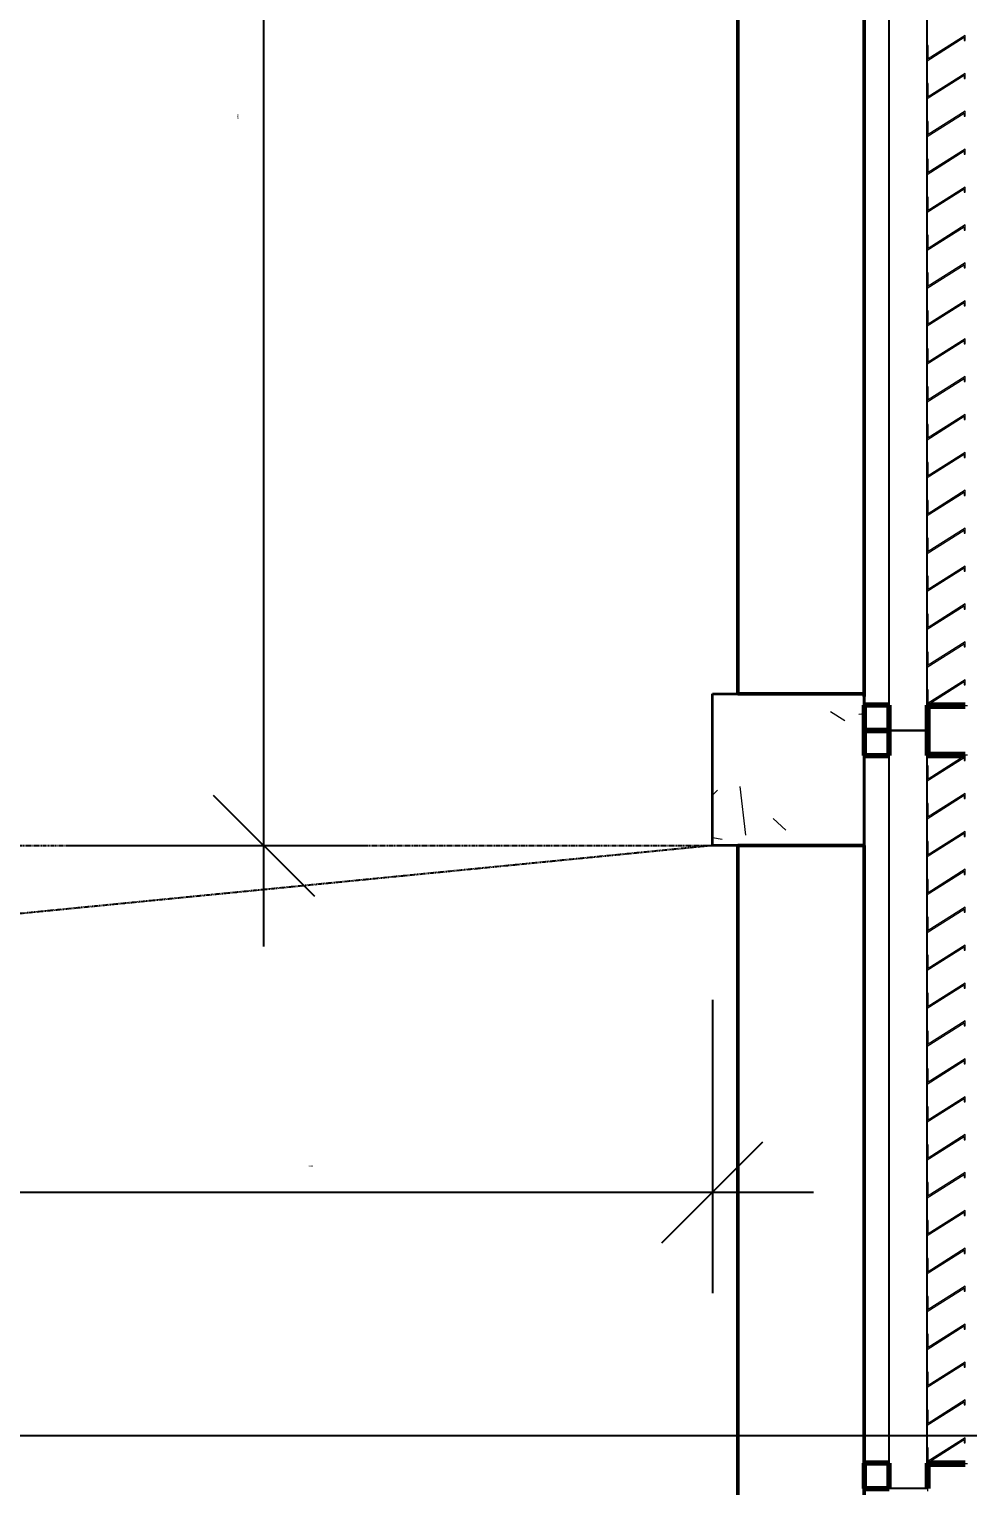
# Model space of a CAD drawing. Header units: millimetres. Extents: x -1379 to 1385823, y -4884429 to 548763.
# Drawn here: x 295347 to 297205, y -2310910 to -2308027 of the extents above; entities that cross this region are included whole.
import ezdxf

# ---------------------------------------------------------------- set-up
doc = ezdxf.new("R2010")
doc.units = ezdxf.units.MM
doc.linetypes.add('DPA_Overhead 100', pattern=[2.75, 1.75, -1])
for name, color, linetype in [('000 - CONCRETE_COL_CUT_COLOR_5', 7, 'Continuous'), ('000 - CONCRETE_EX_BUILDING_MAIN_COLOR_1', 7, 'Continuous'), ('000 - D I M', 7, 'Continuous')]:
    doc.layers.add(name, color=color, linetype=linetype)
doc.layers.add('000 - CONCRETE_EX_LOUVERS_DEF_SUB', color=7, linetype='Continuous', plot=False)
for name, color, linetype, lineweight in [('A-COLS-E', 7, 'Continuous', 35), ('A-DETL-GENF', 7, 'Continuous', 35), ('A-FLOR-E', 7, 'Continuous', 35), ('A-FLOR-OVHD', 7, 'DPA_Overhead 100', 25), ('A-GENM', 7, 'Continuous', 35), ('A-GLAZ-CURT', 7, 'Continuous', 35), ('WALL-E', 7, 'Continuous', 50)]:
    doc.layers.add(name, color=color, linetype=linetype, lineweight=lineweight)
doc.styles.add('Arial_2', font='arial.ttf', dxfattribs={"height": 3})
doc.dimstyles.new('DPA-DIM-3_0_T-T', dxfattribs={"dimscale": 304.8, "dimtxt": 306.07782, "dimasz": 0.656168, "dimexe": 0.656168, "dimexo": 0.0625, "dimgap": 0.164042, "dimtad": 1, "dimdec": 0, "dimzin": 0, "dimdsep": 46, "dimtxsty": 'Arial_2', "dimblk1": 'OBLIQUE', "dimblk2": 'OBLIQUE', "dimsah": 1, "dimcen": 0.09, "dimdle": 0.656168, "dimclrd": 7, "dimclre": 7, "dimclrt": 7, "dimadec": 8, "dimazin": 0, "dimtfac": 1, "dimtdec": 4, "dimtix": 1, "dimtmove": 0, "dimatfit": 3, "dimfxl": 1.312336, "dimfxlon": 1, "dimtvp": 1, "dimtolj": 1, "dimtzin": 0, "dimarcsym": 2})

# ---------------------------------------------------------------- blocks, each defined once
blk = doc.blocks.new('DPA_Rectangular - 300 x 700mm-V7-IV01 - LOWER ROOF LEVEL PLAN')
at = {"layer": '000 - CONCRETE_EX_BUILDING_MAIN_COLOR_1', "color": 7}
for p, q in [((150, 350), (-150, 350)), ((-150, 350), (-150, 50)), ((150, -350), (150, 350)), ((150, 350), (150, -350))]:
    blk.add_line(p, q, dxfattribs=at)
blk = doc.blocks.new('DPA_CP_Entrance Louver Grill Vertical Z - Louver Grill Vertical Z-4595767-IV01 - LOWER ROOF LEVEL PLAN')
at = {"layer": '000 - CONCRETE_EX_LOUVERS_DEF_SUB', "color": 7, "lineweight": 70}
for p, q in [((-700, 0), (-750, 0)), ((-750, 0), (-750, -50)), ((-700, -50), (-700, 0)), ((750, 0), (700, 0)), ((700, 0), (700, -50)), ((750, -50), (750, 0)), ((-750, -50), (-700, -50)), ((700, -50), (750, -50)), ((-700, -125), (-750, -125)), ((-750, -125), (-750, -127)), ((-750, -127), (-702, -127)), ((-702, -127), (-702, -200)), ((-700, -200), (-700, -125)), ((750, -125), (700, -125)), ((700, -125), (700, -200)), ((702, -200), (702, -127)), ((702, -127), (750, -127)), ((750, -127), (750, -125)), ((-702, -200), (-700, -200)), ((700, -200), (702, -200))]:
    blk.add_line(p, q, dxfattribs=at)
at = {"layer": '000 - CONCRETE_EX_LOUVERS_DEF_SUB', "color": 7}
for p, q in [((-750, -125), (-750, -50)), ((-750, -50), (750, -50)), ((750, -50), (750, -125)), ((-750, -125), (750, -125))]:
    blk.add_line(p, q, dxfattribs=at)
blk = doc.blocks.new('GM_Louver Grill Vertical Z1 - Z Profile-V255-IV01 - LOWER ROOF LEVEL PLAN')
at = {"layer": '000 - CONCRETE_EX_LOUVERS_DEF_SUB', "color": 7, "lineweight": 9}
for p, q in [((30, 0), (0.1, 0)), ((0.1, 0), (46.4, -73)), ((30, -2), (30, 0)), ((50, -75), (3.7, -2)), ((3.7, -2), (30, -2)), ((46.4, -73), (40, -73)), ((40, -73), (40, -75)), ((40, -75), (50, -75))]:
    blk.add_line(p, q, dxfattribs=at)
blk = doc.blocks.new('GM_Louver Grill Vertical Z1 - Z Profile-V256-IV01 - LOWER ROOF LEVEL PLAN')
at = {"layer": '000 - CONCRETE_EX_LOUVERS_DEF_SUB', "color": 7, "lineweight": 9}
for p, q in [((30, 0), (0.1, 0)), ((0.1, 0), (46.4, -73)), ((30, -2), (30, 0)), ((50, -75), (3.7, -2)), ((3.7, -2), (30, -2)), ((46.4, -73), (40, -73)), ((40, -73), (40, -75)), ((40, -75), (50, -75))]:
    blk.add_line(p, q, dxfattribs=at)
blk = doc.blocks.new('GM_Louver Grill Vertical Z1 - Z Profile-V257-IV01 - LOWER ROOF LEVEL PLAN')
at = {"layer": '000 - CONCRETE_EX_LOUVERS_DEF_SUB', "color": 7, "lineweight": 9}
for p, q in [((30, 0), (0.1, 0)), ((0.1, 0), (46.4, -73)), ((30, -2), (30, 0)), ((50, -75), (3.7, -2)), ((3.7, -2), (30, -2)), ((46.4, -73), (40, -73)), ((40, -73), (40, -75)), ((40, -75), (50, -75))]:
    blk.add_line(p, q, dxfattribs=at)
blk = doc.blocks.new('GM_Louver Grill Vertical Z1 - Z Profile-V258-IV01 - LOWER ROOF LEVEL PLAN')
at = {"layer": '000 - CONCRETE_EX_LOUVERS_DEF_SUB', "color": 7, "lineweight": 9}
for p, q in [((30, 0), (0.1, 0)), ((0.1, 0), (46.4, -73)), ((30, -2), (30, 0)), ((50, -75), (3.7, -2)), ((3.7, -2), (30, -2)), ((46.4, -73), (40, -73)), ((40, -73), (40, -75)), ((40, -75), (50, -75))]:
    blk.add_line(p, q, dxfattribs=at)
blk = doc.blocks.new('GM_Louver Grill Vertical Z1 - Z Profile-V259-IV01 - LOWER ROOF LEVEL PLAN')
at = {"layer": '000 - CONCRETE_EX_LOUVERS_DEF_SUB', "color": 7, "lineweight": 9}
for p, q in [((30, 0), (0.1, 0)), ((0.1, 0), (46.4, -73)), ((30, -2), (30, 0)), ((50, -75), (3.7, -2)), ((3.7, -2), (30, -2)), ((46.4, -73), (40, -73)), ((40, -73), (40, -75)), ((40, -75), (50, -75))]:
    blk.add_line(p, q, dxfattribs=at)
blk = doc.blocks.new('GM_Louver Grill Vertical Z1 - Z Profile-V260-IV01 - LOWER ROOF LEVEL PLAN')
at = {"layer": '000 - CONCRETE_EX_LOUVERS_DEF_SUB', "color": 7, "lineweight": 9}
for p, q in [((30, 0), (0.1, 0)), ((0.1, 0), (46.4, -73)), ((30, -2), (30, 0)), ((50, -75), (3.7, -2)), ((3.7, -2), (30, -2)), ((46.4, -73), (40, -73)), ((40, -73), (40, -75)), ((40, -75), (50, -75))]:
    blk.add_line(p, q, dxfattribs=at)
blk = doc.blocks.new('GM_Louver Grill Vertical Z1 - Z Profile-V261-IV01 - LOWER ROOF LEVEL PLAN')
at = {"layer": '000 - CONCRETE_EX_LOUVERS_DEF_SUB', "color": 7, "lineweight": 9}
for p, q in [((30, 0), (0.1, 0)), ((0.1, 0), (46.4, -73)), ((30, -2), (30, 0)), ((50, -75), (3.7, -2)), ((3.7, -2), (30, -2)), ((46.4, -73), (40, -73)), ((40, -73), (40, -75)), ((40, -75), (50, -75))]:
    blk.add_line(p, q, dxfattribs=at)
blk = doc.blocks.new('GM_Louver Grill Vertical Z1 - Z Profile-V262-IV01 - LOWER ROOF LEVEL PLAN')
at = {"layer": '000 - CONCRETE_EX_LOUVERS_DEF_SUB', "color": 7, "lineweight": 9}
for p, q in [((30, 0), (0.1, 0)), ((0.1, 0), (46.4, -73)), ((30, -2), (30, 0)), ((50, -75), (3.7, -2)), ((3.7, -2), (30, -2)), ((46.4, -73), (40, -73)), ((40, -73), (40, -75)), ((40, -75), (50, -75))]:
    blk.add_line(p, q, dxfattribs=at)
blk = doc.blocks.new('GM_Louver Grill Vertical Z1 - Z Profile-V263-IV01 - LOWER ROOF LEVEL PLAN')
at = {"layer": '000 - CONCRETE_EX_LOUVERS_DEF_SUB', "color": 7, "lineweight": 9}
for p, q in [((30, 0), (0.1, 0)), ((0.1, 0), (46.4, -73)), ((30, -2), (30, 0)), ((50, -75), (3.7, -2)), ((3.7, -2), (30, -2)), ((46.4, -73), (40, -73)), ((40, -73), (40, -75)), ((40, -75), (50, -75))]:
    blk.add_line(p, q, dxfattribs=at)
blk = doc.blocks.new('GM_Louver Grill Vertical Z1 - Z Profile-V264-IV01 - LOWER ROOF LEVEL PLAN')
at = {"layer": '000 - CONCRETE_EX_LOUVERS_DEF_SUB', "color": 7, "lineweight": 9}
for p, q in [((30, 0), (0.1, 0)), ((0.1, 0), (46.4, -73)), ((30, -2), (30, 0)), ((50, -75), (3.7, -2)), ((3.7, -2), (30, -2)), ((46.4, -73), (40, -73)), ((40, -73), (40, -75)), ((40, -75), (50, -75))]:
    blk.add_line(p, q, dxfattribs=at)
blk = doc.blocks.new('GM_Louver Grill Vertical Z1 - Z Profile-V265-IV01 - LOWER ROOF LEVEL PLAN')
at = {"layer": '000 - CONCRETE_EX_LOUVERS_DEF_SUB', "color": 7, "lineweight": 9}
for p, q in [((30, 0), (0.1, 0)), ((0.1, 0), (46.4, -73)), ((30, -2), (30, 0)), ((50, -75), (3.7, -2)), ((3.7, -2), (30, -2)), ((46.4, -73), (40, -73)), ((40, -73), (40, -75)), ((40, -75), (50, -75))]:
    blk.add_line(p, q, dxfattribs=at)
blk = doc.blocks.new('GM_Louver Grill Vertical Z1 - Z Profile-V266-IV01 - LOWER ROOF LEVEL PLAN')
at = {"layer": '000 - CONCRETE_EX_LOUVERS_DEF_SUB', "color": 7, "lineweight": 9}
for p, q in [((30, 0), (0.1, 0)), ((0.1, 0), (46.4, -73)), ((30, -2), (30, 0)), ((50, -75), (3.7, -2)), ((3.7, -2), (30, -2)), ((46.4, -73), (40, -73)), ((40, -73), (40, -75)), ((40, -75), (50, -75))]:
    blk.add_line(p, q, dxfattribs=at)
blk = doc.blocks.new('GM_Louver Grill Vertical Z1 - Z Profile-V267-IV01 - LOWER ROOF LEVEL PLAN')
at = {"layer": '000 - CONCRETE_EX_LOUVERS_DEF_SUB', "color": 7, "lineweight": 9}
for p, q in [((30, 0), (0.1, 0)), ((0.1, 0), (46.4, -73)), ((30, -2), (30, 0)), ((50, -75), (3.7, -2)), ((3.7, -2), (30, -2)), ((46.4, -73), (40, -73)), ((40, -73), (40, -75)), ((40, -75), (50, -75))]:
    blk.add_line(p, q, dxfattribs=at)
blk = doc.blocks.new('GM_Louver Grill Vertical Z1 - Z Profile-V268-IV01 - LOWER ROOF LEVEL PLAN')
at = {"layer": '000 - CONCRETE_EX_LOUVERS_DEF_SUB', "color": 7, "lineweight": 9}
for p, q in [((30, 0), (0.1, 0)), ((0.1, 0), (46.4, -73)), ((30, -2), (30, 0)), ((50, -75), (3.7, -2)), ((3.7, -2), (30, -2)), ((46.4, -73), (40, -73)), ((40, -73), (40, -75)), ((40, -75), (50, -75))]:
    blk.add_line(p, q, dxfattribs=at)
blk = doc.blocks.new('GM_Louver Grill Vertical Z1 - Z Profile-V269-IV01 - LOWER ROOF LEVEL PLAN')
at = {"layer": '000 - CONCRETE_EX_LOUVERS_DEF_SUB', "lineweight": 9}
h = blk.add_hatch(dxfattribs=at)
h.set_pattern_fill('FP_38', style=0, pattern_type=2)
h.set_pattern_definition([(320, (2316497.5, 233351.46), (-63.75582, -728.7365), [76.2, -838.2]), (265, (2316497.5, 233351.5), (764.2276, 140.97162), [60.96, -670.56]), (10.451, (2316492.2, 233290.74), (700.46675, -587.77), [64.76, -712.36]), (316.184, (2316700.7, 233351.5), (-168.17096, -1084.31624), [114.3, -1257.3]), (6.636, (2316686.7, 233261.1), (989.70985, -949.6099), [97.14, -1068.54]), (261.184, (2316700.7, 233351.5), (989.70115, -949.62055), [91.44, -1005.84]), (291, (2316649.9, 233249.86), (-409.06057, -606.45787), [76.2, -838.2]), (236, (2316649.9, 233249.9), (736.75292, -247.20834), [60.96, -670.56]), (341.451, (2316615.8, 233199.3), (327.68547, -853.66825), [64.76, -712.36]), (307.5, (2316497.48, 233351.46), (338.22012, -12.354693), [33.528, -628.904, 33.528, -1320.292]), (307.5, (2316497.48, 233351.46), (338.22012, -12.354693), [-695.96, -647.192, 33.528, -639.572]), (277.5, (2316497.48, 233351.46), (400.722127, -267.278874), [33.528, -354.584, 33.528, -870.204]), (277.5, (2316497.48, 233351.46), (400.722127, -267.278874), [-421.64, -613.664, 33.528, -223.012]), (237.5, (2316497.48, 233578.03), (-22.915345, -542.36333), [33.528, -220.472, 33.528, -1810.512]), (237.5, (2316497.48, 233578.03), (-22.915345, -542.36333), [-287.528, -758.952, 33.528, -1018.032]), (227.5, (2316497.5, 233679.63), (101.70711, -592.51696), [33.528, -296.672, 33.528, -1239.52]), (227.5, (2316497.5, 233679.63), (101.70711, -592.51696), [-363.728, -492.76, 33.528, -713.232])])
h.paths.add_polyline_path([(0.1, 0), (46.4, -73), (40, -73), (40, -75), (50, -75), (3.7, -2), (30, -2), (30, 0)])
at = {"layer": '000 - CONCRETE_EX_LOUVERS_DEF_SUB', "color": 7, "lineweight": 9}
for p, q in [((30, 0), (0.1, 0)), ((0.1, 0), (46.4, -73)), ((30, -2), (30, 0)), ((50, -75), (3.7, -2)), ((3.7, -2), (30, -2)), ((46.4, -73), (40, -73)), ((40, -73), (40, -75)), ((40, -75), (50, -75))]:
    blk.add_line(p, q, dxfattribs=at)
blk = doc.blocks.new('GM_Louver Grill Vertical Z1 - Z Profile-V270-IV01 - LOWER ROOF LEVEL PLAN')
at = {"layer": '000 - CONCRETE_EX_LOUVERS_DEF_SUB', "color": 7, "lineweight": 9}
for p, q in [((30, 0), (0.1, 0)), ((0.1, 0), (46.4, -73)), ((30, -2), (30, 0)), ((50, -75), (3.7, -2)), ((3.7, -2), (30, -2)), ((46.4, -73), (40, -73)), ((40, -73), (40, -75)), ((40, -75), (50, -75))]:
    blk.add_line(p, q, dxfattribs=at)
blk = doc.blocks.new('GM_Louver Grill Vertical Z1 - Z Profile-V271-IV01 - LOWER ROOF LEVEL PLAN')
at = {"layer": '000 - CONCRETE_EX_LOUVERS_DEF_SUB', "color": 7, "lineweight": 9}
for p, q in [((30, 0), (0.1, 0)), ((0.1, 0), (46.4, -73)), ((30, -2), (30, 0)), ((50, -75), (3.7, -2)), ((3.7, -2), (30, -2)), ((46.4, -73), (40, -73)), ((40, -73), (40, -75)), ((40, -75), (50, -75))]:
    blk.add_line(p, q, dxfattribs=at)
blk = doc.blocks.new('GM_Louver Grill Vertical Z1 - Z Profile-V273-IV01 - LOWER ROOF LEVEL PLAN')
at = {"layer": '000 - CONCRETE_EX_LOUVERS_DEF_SUB', "color": 7, "lineweight": 9}
for p, q in [((30, 0), (0.1, 0)), ((0.1, 0), (46.4, -73)), ((30, -2), (30, 0)), ((50, -75), (3.7, -2)), ((3.7, -2), (30, -2)), ((46.4, -73), (40, -73)), ((40, -73), (40, -75)), ((40, -75), (50, -75))]:
    blk.add_line(p, q, dxfattribs=at)
blk = doc.blocks.new('DPA_Rectangular - 300 x 300mm-V577-IV01 - LOWER ROOF LEVEL PLAN')
at = {"layer": '000 - CONCRETE_COL_CUT_COLOR_5', "lineweight": 9}
h = blk.add_hatch(dxfattribs=at)
h.set_pattern_fill('FP_64', style=0, pattern_type=2)
h.set_pattern_definition([(50, (-233076.46, 2316850.5), (728.7365, -63.75582), [76.2, -838.2]), (355, (-233076.5, 2316850.5), (-140.97162, 764.2276), [60.96, -670.56]), (100.451, (-233015.74, 2316845.2), (587.77, 700.46675), [64.76, -712.36]), (46.184, (-233076.5, 2317053.7), (1084.31624, -168.17096), [114.3, -1257.3]), (96.636, (-232986.1, 2317039.7), (949.6099, 989.70985), [97.14, -1068.54]), (351.184, (-233076.5, 2317053.7), (949.62055, 989.70115), [91.44, -1005.84]), (21, (-232974.86, 2317002.9), (606.45787, -409.06057), [76.2, -838.2]), (326, (-232974.9, 2317002.9), (247.20834, 736.75292), [60.96, -670.56]), (71.451, (-232924.3, 2316968.8), (853.66825, 327.68547), [64.76, -712.36]), (37.5, (-233076.46, 2316850.48), (12.354693, 338.22012), [33.528, -628.904, 33.528, -1320.292]), (37.5, (-233076.46, 2316850.48), (12.354693, 338.22012), [-695.96, -647.192, 33.528, -639.572]), (7.5, (-233076.46, 2316850.48), (267.278874, 400.722127), [33.528, -354.584, 33.528, -870.204]), (7.5, (-233076.46, 2316850.48), (267.278874, 400.722127), [-421.64, -613.664, 33.528, -223.012]), (327.5, (-233303.03, 2316850.48), (542.36333, -22.915345), [33.528, -220.472, 33.528, -1810.512]), (327.5, (-233303.03, 2316850.48), (542.36333, -22.915345), [-287.528, -758.952, 33.528, -1018.032]), (317.5, (-233404.63, 2316850.5), (592.51696, 101.70711), [33.528, -296.672, 33.528, -1239.52]), (317.5, (-233404.63, 2316850.5), (592.51696, 101.70711), [-363.728, -492.76, 33.528, -713.232])])
h.paths.add_polyline_path([(150, -150), (150, 150), (-150, 150), (-150, -150)])
at = {"layer": '000 - CONCRETE_COL_CUT_COLOR_5', "color": 7}
for p, q in [((-150, 150), (150, 150)), ((-150, -150), (-150, 150)), ((150, 150), (150, -150)), ((150, -150), (-150, -150))]:
    blk.add_line(p, q, dxfattribs=at)
blk = doc.blocks.new('GM_Louver Grill Vertical Z1 - Z Profile-V594-IV01 - LOWER ROOF LEVEL PLAN')
at = {"layer": '000 - CONCRETE_EX_LOUVERS_DEF_SUB', "color": 7, "lineweight": 9}
for p, q in [((30, 0), (0.1, 0)), ((0.1, 0), (46.4, -73)), ((30, -2), (30, 0)), ((50, -75), (3.7, -2)), ((3.7, -2), (30, -2)), ((46.4, -73), (40, -73)), ((40, -73), (40, -75)), ((40, -75), (50, -75))]:
    blk.add_line(p, q, dxfattribs=at)
blk = doc.blocks.new('GM_Louver Grill Vertical Z1 - Z Profile-V595-IV01 - LOWER ROOF LEVEL PLAN')
at = {"layer": '000 - CONCRETE_EX_LOUVERS_DEF_SUB', "color": 7, "lineweight": 9}
for p, q in [((30, 0), (0.1, 0)), ((0.1, 0), (46.4, -73)), ((30, -2), (30, 0)), ((50, -75), (3.7, -2)), ((3.7, -2), (30, -2)), ((46.4, -73), (40, -73)), ((40, -73), (40, -75)), ((40, -75), (50, -75))]:
    blk.add_line(p, q, dxfattribs=at)
blk = doc.blocks.new('GM_Louver Grill Vertical Z1 - Z Profile-V596-IV01 - LOWER ROOF LEVEL PLAN')
at = {"layer": '000 - CONCRETE_EX_LOUVERS_DEF_SUB', "color": 7, "lineweight": 9}
for p, q in [((30, 0), (0.1, 0)), ((0.1, 0), (46.4, -73)), ((30, -2), (30, 0)), ((50, -75), (3.7, -2)), ((3.7, -2), (30, -2)), ((46.4, -73), (40, -73)), ((40, -73), (40, -75)), ((40, -75), (50, -75))]:
    blk.add_line(p, q, dxfattribs=at)
blk = doc.blocks.new('GM_Louver Grill Vertical Z1 - Z Profile-V597-IV01 - LOWER ROOF LEVEL PLAN')
at = {"layer": '000 - CONCRETE_EX_LOUVERS_DEF_SUB', "color": 7, "lineweight": 9}
for p, q in [((30, 0), (0.1, 0)), ((0.1, 0), (46.4, -73)), ((30, -2), (30, 0)), ((50, -75), (3.7, -2)), ((3.7, -2), (30, -2)), ((46.4, -73), (40, -73)), ((40, -73), (40, -75)), ((40, -75), (50, -75))]:
    blk.add_line(p, q, dxfattribs=at)
blk = doc.blocks.new('GM_Louver Grill Vertical Z1 - Z Profile-V598-IV01 - LOWER ROOF LEVEL PLAN')
at = {"layer": '000 - CONCRETE_EX_LOUVERS_DEF_SUB', "color": 7, "lineweight": 9}
for p, q in [((30, 0), (0.1, 0)), ((0.1, 0), (46.4, -73)), ((30, -2), (30, 0)), ((50, -75), (3.7, -2)), ((3.7, -2), (30, -2)), ((46.4, -73), (40, -73)), ((40, -73), (40, -75)), ((40, -75), (50, -75))]:
    blk.add_line(p, q, dxfattribs=at)
blk = doc.blocks.new('GM_Louver Grill Vertical Z1 - Z Profile-V599-IV01 - LOWER ROOF LEVEL PLAN')
at = {"layer": '000 - CONCRETE_EX_LOUVERS_DEF_SUB', "color": 7, "lineweight": 9}
for p, q in [((30, 0), (0.1, 0)), ((0.1, 0), (46.4, -73)), ((30, -2), (30, 0)), ((50, -75), (3.7, -2)), ((3.7, -2), (30, -2)), ((46.4, -73), (40, -73)), ((40, -73), (40, -75)), ((40, -75), (50, -75))]:
    blk.add_line(p, q, dxfattribs=at)
blk = doc.blocks.new('GM_Louver Grill Vertical Z1 - Z Profile-V600-IV01 - LOWER ROOF LEVEL PLAN')
at = {"layer": '000 - CONCRETE_EX_LOUVERS_DEF_SUB', "color": 7, "lineweight": 9}
for p, q in [((30, 0), (0.1, 0)), ((0.1, 0), (46.4, -73)), ((30, -2), (30, 0)), ((50, -75), (3.7, -2)), ((3.7, -2), (30, -2)), ((46.4, -73), (40, -73)), ((40, -73), (40, -75)), ((40, -75), (50, -75))]:
    blk.add_line(p, q, dxfattribs=at)
blk = doc.blocks.new('GM_Louver Grill Vertical Z1 - Z Profile-V601-IV01 - LOWER ROOF LEVEL PLAN')
at = {"layer": '000 - CONCRETE_EX_LOUVERS_DEF_SUB', "color": 7, "lineweight": 9}
for p, q in [((30, 0), (0.1, 0)), ((0.1, 0), (46.4, -73)), ((30, -2), (30, 0)), ((50, -75), (3.7, -2)), ((3.7, -2), (30, -2)), ((46.4, -73), (40, -73)), ((40, -73), (40, -75)), ((40, -75), (50, -75))]:
    blk.add_line(p, q, dxfattribs=at)
blk = doc.blocks.new('GM_Louver Grill Vertical Z1 - Z Profile-V602-IV01 - LOWER ROOF LEVEL PLAN')
at = {"layer": '000 - CONCRETE_EX_LOUVERS_DEF_SUB', "color": 7, "lineweight": 9}
for p, q in [((30, 0), (0.1, 0)), ((0.1, 0), (46.4, -73)), ((30, -2), (30, 0)), ((50, -75), (3.7, -2)), ((3.7, -2), (30, -2)), ((46.4, -73), (40, -73)), ((40, -73), (40, -75)), ((40, -75), (50, -75))]:
    blk.add_line(p, q, dxfattribs=at)
blk = doc.blocks.new('GM_Louver Grill Vertical Z1 - Z Profile-V603-IV01 - LOWER ROOF LEVEL PLAN')
at = {"layer": '000 - CONCRETE_EX_LOUVERS_DEF_SUB', "color": 7, "lineweight": 9}
for p, q in [((30, 0), (0.1, 0)), ((0.1, 0), (46.4, -73)), ((30, -2), (30, 0)), ((50, -75), (3.7, -2)), ((3.7, -2), (30, -2)), ((46.4, -73), (40, -73)), ((40, -73), (40, -75)), ((40, -75), (50, -75))]:
    blk.add_line(p, q, dxfattribs=at)
blk = doc.blocks.new('GM_Louver Grill Vertical Z1 - Z Profile-V604-IV01 - LOWER ROOF LEVEL PLAN')
at = {"layer": '000 - CONCRETE_EX_LOUVERS_DEF_SUB', "color": 7, "lineweight": 9}
for p, q in [((30, 0), (0.1, 0)), ((0.1, 0), (46.4, -73)), ((30, -2), (30, 0)), ((50, -75), (3.7, -2)), ((3.7, -2), (30, -2)), ((46.4, -73), (40, -73)), ((40, -73), (40, -75)), ((40, -75), (50, -75))]:
    blk.add_line(p, q, dxfattribs=at)
blk = doc.blocks.new('GM_Louver Grill Vertical Z1 - Z Profile-V605-IV01 - LOWER ROOF LEVEL PLAN')
at = {"layer": '000 - CONCRETE_EX_LOUVERS_DEF_SUB', "color": 7, "lineweight": 9}
for p, q in [((30, 0), (0.1, 0)), ((0.1, 0), (46.4, -73)), ((30, -2), (30, 0)), ((50, -75), (3.7, -2)), ((3.7, -2), (30, -2)), ((46.4, -73), (40, -73)), ((40, -73), (40, -75)), ((40, -75), (50, -75))]:
    blk.add_line(p, q, dxfattribs=at)
blk = doc.blocks.new('GM_Louver Grill Vertical Z1 - Z Profile-V606-IV01 - LOWER ROOF LEVEL PLAN')
at = {"layer": '000 - CONCRETE_EX_LOUVERS_DEF_SUB', "color": 7, "lineweight": 9}
for p, q in [((30, 0), (0.1, 0)), ((0.1, 0), (46.4, -73)), ((30, -2), (30, 0)), ((50, -75), (3.7, -2)), ((3.7, -2), (30, -2)), ((46.4, -73), (40, -73)), ((40, -73), (40, -75)), ((40, -75), (50, -75))]:
    blk.add_line(p, q, dxfattribs=at)
blk = doc.blocks.new('GM_Louver Grill Vertical Z1 - Z Profile-V607-IV01 - LOWER ROOF LEVEL PLAN')
at = {"layer": '000 - CONCRETE_EX_LOUVERS_DEF_SUB', "color": 7, "lineweight": 9}
for p, q in [((30, 0), (0.1, 0)), ((0.1, 0), (46.4, -73)), ((30, -2), (30, 0)), ((50, -75), (3.7, -2)), ((3.7, -2), (30, -2)), ((46.4, -73), (40, -73)), ((40, -73), (40, -75)), ((40, -75), (50, -75))]:
    blk.add_line(p, q, dxfattribs=at)
blk = doc.blocks.new('GM_Louver Grill Vertical Z1 - Z Profile-V608-IV01 - LOWER ROOF LEVEL PLAN')
at = {"layer": '000 - CONCRETE_EX_LOUVERS_DEF_SUB', "color": 7, "lineweight": 9}
for p, q in [((30, 0), (0.1, 0)), ((0.1, 0), (46.4, -73)), ((30, -2), (30, 0)), ((50, -75), (3.7, -2)), ((3.7, -2), (30, -2)), ((46.4, -73), (40, -73)), ((40, -73), (40, -75)), ((40, -75), (50, -75))]:
    blk.add_line(p, q, dxfattribs=at)
blk = doc.blocks.new('GM_Louver Grill Vertical Z1 - Z Profile-V609-IV01 - LOWER ROOF LEVEL PLAN')
at = {"layer": '000 - CONCRETE_EX_LOUVERS_DEF_SUB', "lineweight": 9}
h = blk.add_hatch(dxfattribs=at)
h.set_pattern_fill('FP_67', style=0, pattern_type=2)
h.set_pattern_definition([(320, (2318072.5, 233351.46), (-63.75582, -728.7365), [76.2, -838.2]), (265, (2318072.5, 233351.5), (764.2276, 140.97162), [60.96, -670.56]), (10.451, (2318067.2, 233290.74), (700.46675, -587.77), [64.76, -712.36]), (316.184, (2318275.7, 233351.5), (-168.17096, -1084.31624), [114.3, -1257.3]), (6.636, (2318261.7, 233261.1), (989.70985, -949.6099), [97.14, -1068.54]), (261.184, (2318275.7, 233351.5), (989.70115, -949.62055), [91.44, -1005.84]), (291, (2318224.9, 233249.86), (-409.06057, -606.45787), [76.2, -838.2]), (236, (2318224.9, 233249.9), (736.75292, -247.20834), [60.96, -670.56]), (341.451, (2318190.8, 233199.3), (327.68547, -853.66825), [64.76, -712.36]), (307.5, (2318072.48, 233351.46), (338.22012, -12.354693), [33.528, -628.904, 33.528, -1320.292]), (307.5, (2318072.48, 233351.46), (338.22012, -12.354693), [-695.96, -647.192, 33.528, -639.572]), (277.5, (2318072.48, 233351.46), (400.722127, -267.278874), [33.528, -354.584, 33.528, -870.204]), (277.5, (2318072.48, 233351.46), (400.722127, -267.278874), [-421.64, -613.664, 33.528, -223.012]), (237.5, (2318072.48, 233578.03), (-22.915345, -542.36333), [33.528, -220.472, 33.528, -1810.512]), (237.5, (2318072.48, 233578.03), (-22.915345, -542.36333), [-287.528, -758.952, 33.528, -1018.032]), (227.5, (2318072.5, 233679.63), (101.70711, -592.51696), [33.528, -296.672, 33.528, -1239.52]), (227.5, (2318072.5, 233679.63), (101.70711, -592.51696), [-363.728, -492.76, 33.528, -713.232])])
h.paths.add_polyline_path([(0.1, 0), (46.4, -73), (40, -73), (40, -75), (50, -75), (3.7, -2), (30, -2), (30, 0)])
at = {"layer": '000 - CONCRETE_EX_LOUVERS_DEF_SUB', "color": 7, "lineweight": 9}
for p, q in [((30, 0), (0.1, 0)), ((0.1, 0), (46.4, -73)), ((30, -2), (30, 0)), ((50, -75), (3.7, -2)), ((3.7, -2), (30, -2)), ((46.4, -73), (40, -73)), ((40, -73), (40, -75)), ((40, -75), (50, -75))]:
    blk.add_line(p, q, dxfattribs=at)
blk = doc.blocks.new('GM_Louver Grill Vertical Z1 - Z Profile-V610-IV01 - LOWER ROOF LEVEL PLAN')
at = {"layer": '000 - CONCRETE_EX_LOUVERS_DEF_SUB', "color": 7, "lineweight": 9}
for p, q in [((30, 0), (0.1, 0)), ((0.1, 0), (46.4, -73)), ((30, -2), (30, 0)), ((50, -75), (3.7, -2)), ((3.7, -2), (30, -2)), ((46.4, -73), (40, -73)), ((40, -73), (40, -75)), ((40, -75), (50, -75))]:
    blk.add_line(p, q, dxfattribs=at)
blk = doc.blocks.new('GM_Louver Grill Vertical Z1 - Z Profile-V611-IV01 - LOWER ROOF LEVEL PLAN')
at = {"layer": '000 - CONCRETE_EX_LOUVERS_DEF_SUB', "color": 7, "lineweight": 9}
for p, q in [((30, 0), (0.1, 0)), ((0.1, 0), (46.4, -73)), ((30, -2), (30, 0)), ((50, -75), (3.7, -2)), ((3.7, -2), (30, -2)), ((46.4, -73), (40, -73)), ((40, -73), (40, -75)), ((40, -75), (50, -75))]:
    blk.add_line(p, q, dxfattribs=at)
blk = doc.blocks.new('GM_Louver Grill Vertical Z1 - Z Profile-V612-IV01 - LOWER ROOF LEVEL PLAN')
at = {"layer": '000 - CONCRETE_EX_LOUVERS_DEF_SUB', "lineweight": 9}
h = blk.add_hatch(dxfattribs=at)
h.set_pattern_fill('FP_68', style=0, pattern_type=2)
h.set_pattern_definition([(320, (2318222.5, 233351.46), (-63.75582, -728.7365), [76.2, -838.2]), (265, (2318222.5, 233351.5), (764.2276, 140.97162), [60.96, -670.56]), (10.451, (2318217.2, 233290.74), (700.46675, -587.77), [64.76, -712.36]), (316.184, (2318425.7, 233351.5), (-168.17096, -1084.31624), [114.3, -1257.3]), (6.636, (2318411.7, 233261.1), (989.70985, -949.6099), [97.14, -1068.54]), (261.184, (2318425.7, 233351.5), (989.70115, -949.62055), [91.44, -1005.84]), (291, (2318374.9, 233249.86), (-409.06057, -606.45787), [76.2, -838.2]), (236, (2318374.9, 233249.9), (736.75292, -247.20834), [60.96, -670.56]), (341.451, (2318340.8, 233199.3), (327.68547, -853.66825), [64.76, -712.36]), (307.5, (2318222.48, 233351.46), (338.22012, -12.354693), [33.528, -628.904, 33.528, -1320.292]), (307.5, (2318222.48, 233351.46), (338.22012, -12.354693), [-695.96, -647.192, 33.528, -639.572]), (277.5, (2318222.48, 233351.46), (400.722127, -267.278874), [33.528, -354.584, 33.528, -870.204]), (277.5, (2318222.48, 233351.46), (400.722127, -267.278874), [-421.64, -613.664, 33.528, -223.012]), (237.5, (2318222.48, 233578.03), (-22.915345, -542.36333), [33.528, -220.472, 33.528, -1810.512]), (237.5, (2318222.48, 233578.03), (-22.915345, -542.36333), [-287.528, -758.952, 33.528, -1018.032]), (227.5, (2318222.5, 233679.63), (101.70711, -592.51696), [33.528, -296.672, 33.528, -1239.52]), (227.5, (2318222.5, 233679.63), (101.70711, -592.51696), [-363.728, -492.76, 33.528, -713.232])])
h.paths.add_polyline_path([(0.1, 0), (46.4, -73), (40, -73), (40, -75), (50, -75), (3.7, -2), (30, -2), (30, 0)])
at = {"layer": '000 - CONCRETE_EX_LOUVERS_DEF_SUB', "color": 7, "lineweight": 9}
for p, q in [((30, 0), (0.1, 0)), ((0.1, 0), (46.4, -73)), ((30, -2), (30, 0)), ((50, -75), (3.7, -2)), ((3.7, -2), (30, -2)), ((46.4, -73), (40, -73)), ((40, -73), (40, -75)), ((40, -75), (50, -75))]:
    blk.add_line(p, q, dxfattribs=at)
blk = doc.blocks.new('DPA_AN_Callout - DPA_AN_Callout-5552215-IV01 - LOWER ROOF LEVEL PLAN')
at = {"layer": 'A-DETL-GENF', "color": 7, "lineweight": 25}
blk.add_line((6087.2, -954.4), (319.8, -954.4), dxfattribs=at)
blk = doc.blocks.new('_Oblique')
at = {"color": 7, "linetype": 'ByBlock', "lineweight": -2}
blk.add_line((-0.5, -0.5), (0.5, 0.5), dxfattribs=at)
blk = doc.blocks.new('DIMBLOCK26-IV01 - LOWER ROOF LEVEL PLAN')
at = {"layer": '000 - D I M', "color": 7, "lineweight": -2, "transparency": 16777216}
for p, q in [((295811.7, -2309842.7), (295811.7, -2306557.7)), ((295430.7, -2306757.7), (296011.7, -2306757.7)), ((295430.7, -2309642.7), (296011.7, -2309642.7))]:
    blk.add_line(p, q, dxfattribs=at)
at = {"layer": 'Defpoints', "color": 7, "transparency": 16777216}
for p in [(295411.7, -2306757.7), (295811.7, -2306757.7), (295411.7, -2309642.7)]:
    blk.add_point(p, dxfattribs=at)
at = {"layer": '000 - D I M', "color": 7, "lineweight": -2, "transparency": 16777216, "xscale": 200, "yscale": 200, "zscale": 200}
for p, rotation in [((295811.7, -2306757.7), 90), ((295811.7, -2309642.7), 270)]:
    blk.add_blockref('_Oblique', p, dxfattribs=dict(at, rotation=rotation))
at = {"layer": '000 - D I M', "color": 7, "transparency": 16777216, "insert": (295760.1, -2308200.2), "char_height": 3, "width": 1107.531, "attachment_point": 5, "rotation": 90, "style": 'Arial_2'}
blk.add_mtext('\\A1;2885', dxfattribs=at)
blk = doc.blocks.new('DIMBLOCK31-IV01 - LOWER ROOF LEVEL PLAN')
at = {"layer": '000 - D I M', "color": 7, "lineweight": -2, "transparency": 16777216}
for p, q in [((295109.6, -2309947.7), (295109.6, -2310528.7)), ((296699.6, -2309947.7), (296699.6, -2310528.7)), ((294909.6, -2310328.7), (296899.6, -2310328.7))]:
    blk.add_line(p, q, dxfattribs=at)
at = {"layer": 'Defpoints', "color": 7, "transparency": 16777216}
for p in [(295109.6, -2309928.7), (296699.6, -2309928.7), (296699.6, -2310328.7)]:
    blk.add_point(p, dxfattribs=at)
at = {"layer": '000 - D I M', "color": 7, "lineweight": -2, "transparency": 16777216, "xscale": 200, "yscale": 200, "zscale": 200, "rotation": 180}
blk.add_blockref('_Oblique', (295109.6, -2310328.7), dxfattribs=at)
at = {"layer": '000 - D I M', "color": 7, "lineweight": -2, "transparency": 16777216, "xscale": 200, "yscale": 200, "zscale": 200}
blk.add_blockref('_Oblique', (296699.6, -2310328.7), dxfattribs=at)
at = {"layer": '000 - D I M', "color": 7, "transparency": 16777216, "insert": (295904.6, -2310277.1), "char_height": 3, "width": 1107.531, "attachment_point": 5, "style": 'Arial_2'}
blk.add_mtext('\\A1;1590', dxfattribs=at)

msp = doc.modelspace()

# ---------------------------------------------------------------- linework, layer by layer
at = {"layer": 'A-FLOR-E', "color": 7}
for p, q in [((296999.6, -2306037.7), (296999.6, -2312142.7)), ((296999.6, -2315477.7), (296999.6, -2306037.7)), ((296999.6, -2309342.7), (296999.6, -2306137.7)), ((296699.6, -2309642.7), (296699.6, -2309342.7)), ((296699.6, -2309342.7), (296999.6, -2309342.7)), ((296749.6, -2309642.7), (296699.6, -2309642.7)), ((296749.6, -2315227.7), (296749.6, -2309642.7))]:
    msp.add_line(p, q, dxfattribs=at)
at = {"layer": 'A-FLOR-OVHD', "color": 7}
for p, q in [((296699.6, -2309642.7), (281139.6, -2311172.7)), ((294999.6, -2309642.7), (296699.6, -2309642.7))]:
    msp.add_line(p, q, dxfattribs=at)
at = {"layer": 'WALL-E', "color": 7}
for p, q in [((296749.6, -2309342.7), (296749.6, -2306137.7)), ((296999.6, -2309342.7), (296999.6, -2306137.7)), ((296999.6, -2306137.7), (296999.6, -2309342.7)), ((296999.6, -2306957.7), (296999.6, -2309347.7)), ((296999.6, -2309347.7), (296999.6, -2306957.7)), ((296999.6, -2309342.7), (296749.6, -2309342.7)), ((296749.6, -2309342.7), (296999.6, -2309342.7)), ((296749.6, -2309642.7), (296749.6, -2315227.7)), ((296749.6, -2315227.7), (296749.6, -2309642.7)), ((296749.6, -2309642.7), (296999.6, -2309642.7)), ((296999.6, -2309642.7), (296749.6, -2309642.7)), ((296999.6, -2309642.7), (296999.6, -2315477.7)), ((296999.6, -2315477.7), (296999.6, -2309642.7))]:
    msp.add_line(p, q, dxfattribs=at)

# ---------------------------------------------------------------- block references
at = {"layer": 'A-COLS-E', "color": 7}
for name, p in [('DPA_Rectangular - 300 x 700mm-V7-IV01 - LOWER ROOF LEVEL PLAN', (296849.6, -2309692.7)), ('DPA_Rectangular - 300 x 300mm-V577-IV01 - LOWER ROOF LEVEL PLAN', (296849.6, -2309492.7))]:
    msp.add_blockref(name, p, dxfattribs=at)
at = {"layer": 'A-DETL-GENF', "color": 7}
msp.add_blockref('DPA_AN_Callout - DPA_AN_Callout-5552215-IV01 - LOWER ROOF LEVEL PLAN', (294189.6, -2309856.1), dxfattribs=at)
at = {"layer": 'A-GENM', "color": 7, "lineweight": 9, "rotation": 90.00000000000382}
for name, p in [('GM_Louver Grill Vertical Z1 - Z Profile-V255-IV01 - LOWER ROOF LEVEL PLAN', (297124.6, -2308089.7)), ('GM_Louver Grill Vertical Z1 - Z Profile-V256-IV01 - LOWER ROOF LEVEL PLAN', (297124.6, -2308164.7)), ('GM_Louver Grill Vertical Z1 - Z Profile-V257-IV01 - LOWER ROOF LEVEL PLAN', (297124.6, -2308239.7)), ('GM_Louver Grill Vertical Z1 - Z Profile-V258-IV01 - LOWER ROOF LEVEL PLAN', (297124.6, -2308314.7)), ('GM_Louver Grill Vertical Z1 - Z Profile-V259-IV01 - LOWER ROOF LEVEL PLAN', (297124.6, -2308389.7)), ('GM_Louver Grill Vertical Z1 - Z Profile-V260-IV01 - LOWER ROOF LEVEL PLAN', (297124.6, -2308464.7)), ('GM_Louver Grill Vertical Z1 - Z Profile-V261-IV01 - LOWER ROOF LEVEL PLAN', (297124.6, -2308539.7)), ('GM_Louver Grill Vertical Z1 - Z Profile-V262-IV01 - LOWER ROOF LEVEL PLAN', (297124.6, -2308614.7)), ('GM_Louver Grill Vertical Z1 - Z Profile-V263-IV01 - LOWER ROOF LEVEL PLAN', (297124.6, -2308689.7)), ('GM_Louver Grill Vertical Z1 - Z Profile-V264-IV01 - LOWER ROOF LEVEL PLAN', (297124.6, -2308764.7)), ('GM_Louver Grill Vertical Z1 - Z Profile-V265-IV01 - LOWER ROOF LEVEL PLAN', (297124.6, -2308839.7)), ('GM_Louver Grill Vertical Z1 - Z Profile-V266-IV01 - LOWER ROOF LEVEL PLAN', (297124.6, -2308914.7)), ('GM_Louver Grill Vertical Z1 - Z Profile-V267-IV01 - LOWER ROOF LEVEL PLAN', (297124.6, -2308989.7)), ('GM_Louver Grill Vertical Z1 - Z Profile-V268-IV01 - LOWER ROOF LEVEL PLAN', (297124.6, -2309064.7)), ('GM_Louver Grill Vertical Z1 - Z Profile-V269-IV01 - LOWER ROOF LEVEL PLAN', (297124.6, -2309139.7)), ('GM_Louver Grill Vertical Z1 - Z Profile-V270-IV01 - LOWER ROOF LEVEL PLAN', (297124.6, -2309214.7)), ('GM_Louver Grill Vertical Z1 - Z Profile-V271-IV01 - LOWER ROOF LEVEL PLAN', (297124.6, -2309289.7)), ('GM_Louver Grill Vertical Z1 - Z Profile-V273-IV01 - LOWER ROOF LEVEL PLAN', (297124.6, -2309364.7)), ('GM_Louver Grill Vertical Z1 - Z Profile-V611-IV01 - LOWER ROOF LEVEL PLAN', (297124.6, -2309514.7)), ('GM_Louver Grill Vertical Z1 - Z Profile-V594-IV01 - LOWER ROOF LEVEL PLAN', (297124.6, -2309589.7)), ('GM_Louver Grill Vertical Z1 - Z Profile-V595-IV01 - LOWER ROOF LEVEL PLAN', (297124.6, -2309664.7)), ('GM_Louver Grill Vertical Z1 - Z Profile-V596-IV01 - LOWER ROOF LEVEL PLAN', (297124.6, -2309739.7)), ('GM_Louver Grill Vertical Z1 - Z Profile-V597-IV01 - LOWER ROOF LEVEL PLAN', (297124.6, -2309814.7)), ('GM_Louver Grill Vertical Z1 - Z Profile-V598-IV01 - LOWER ROOF LEVEL PLAN', (297124.6, -2309889.7)), ('GM_Louver Grill Vertical Z1 - Z Profile-V599-IV01 - LOWER ROOF LEVEL PLAN', (297124.6, -2309964.7)), ('GM_Louver Grill Vertical Z1 - Z Profile-V600-IV01 - LOWER ROOF LEVEL PLAN', (297124.6, -2310039.7)), ('GM_Louver Grill Vertical Z1 - Z Profile-V601-IV01 - LOWER ROOF LEVEL PLAN', (297124.6, -2310114.7)), ('GM_Louver Grill Vertical Z1 - Z Profile-V602-IV01 - LOWER ROOF LEVEL PLAN', (297124.6, -2310189.7)), ('GM_Louver Grill Vertical Z1 - Z Profile-V603-IV01 - LOWER ROOF LEVEL PLAN', (297124.6, -2310264.7)), ('GM_Louver Grill Vertical Z1 - Z Profile-V604-IV01 - LOWER ROOF LEVEL PLAN', (297124.6, -2310339.7)), ('GM_Louver Grill Vertical Z1 - Z Profile-V605-IV01 - LOWER ROOF LEVEL PLAN', (297124.6, -2310414.7)), ('GM_Louver Grill Vertical Z1 - Z Profile-V606-IV01 - LOWER ROOF LEVEL PLAN', (297124.6, -2310489.7)), ('GM_Louver Grill Vertical Z1 - Z Profile-V607-IV01 - LOWER ROOF LEVEL PLAN', (297124.6, -2310564.7)), ('GM_Louver Grill Vertical Z1 - Z Profile-V608-IV01 - LOWER ROOF LEVEL PLAN', (297124.6, -2310639.7)), ('GM_Louver Grill Vertical Z1 - Z Profile-V609-IV01 - LOWER ROOF LEVEL PLAN', (297124.6, -2310714.7)), ('GM_Louver Grill Vertical Z1 - Z Profile-V610-IV01 - LOWER ROOF LEVEL PLAN', (297124.6, -2310789.7)), ('GM_Louver Grill Vertical Z1 - Z Profile-V612-IV01 - LOWER ROOF LEVEL PLAN', (297124.6, -2310864.7))]:
    msp.add_blockref(name, p, dxfattribs=at)
at = {"layer": 'A-GLAZ-CURT', "color": 7, "rotation": 90.00000000000382}
for p in [(296999.6, -2308664.7), (296999.6, -2310164.7)]:
    msp.add_blockref('DPA_CP_Entrance Louver Grill Vertical Z - Louver Grill Vertical Z-4595767-IV01 - LOWER ROOF LEVEL PLAN', p, dxfattribs=at)

# ---------------------------------------------------------------- dimensions: what is measured, and where the dimension line sits
at = {"layer": '000 - D I M', "color": 7}
dim = msp.add_linear_dim(base=(295811.7, -2306757.7), p1=(295411.7, -2309642.7), p2=(295411.7, -2306757.7), angle=90, dimstyle='DPA-DIM-3_0_T-T', override={"dimpost": '<>', "dimclrd": 7, "dimclre": 7, "dimclrt": 7, "dimfxl": 2885}, dxfattribs=at)
dim.commit()
dim.dimension.update_dxf_attribs({"geometry": 'DIMBLOCK26-IV01 - LOWER ROOF LEVEL PLAN', "text_midpoint": (295760.1, -2308200.2)})
dim = msp.add_linear_dim(base=(296699.6, -2310328.7), p1=(295109.6, -2309928.7), p2=(296699.6, -2309928.7), dimstyle='DPA-DIM-3_0_T-T', override={"dimpost": '<>', "dimclrd": 7, "dimclre": 7, "dimclrt": 7, "dimfxl": 1590}, dxfattribs=at)
dim.commit()
dim.dimension.update_dxf_attribs({"geometry": 'DIMBLOCK31-IV01 - LOWER ROOF LEVEL PLAN', "text_midpoint": (295904.6, -2310277.1)})

doc.saveas('drawing.dxf')
